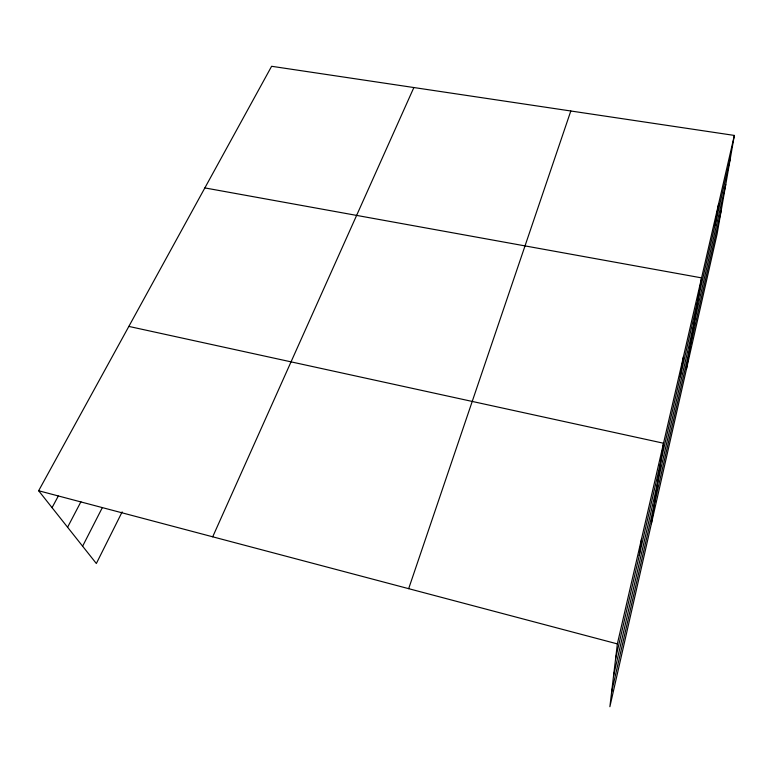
<?xml version="1.0" encoding="UTF-8"?>
<svg xmlns="http://www.w3.org/2000/svg" width="773" height="773" viewBox="0 0 773 773"><rect width="100%" height="100%" fill="white"/><g stroke="black" fill="none" stroke-linecap="round" stroke-linejoin="round"><path stroke-width="1.16" d="M734.35 135.43L617.366 643.899L609.878 706.715L717.093 234.035L734.35 135.43L271.613 66.285L38.65 490.749L96.345 563.517L122.153 511.91M639.261 555.478L641.619 538.472M651.397 523.669L663.534 443.229L128.84 326.419M680.221 376.857L683.429 356.749M686.376 369.436L701.575 277.874L204.855 187.916M714.909 225.581L718.677 203.56M613.578 675.65L725.76 184.505M611.636 691.941L721.248 210.295M615.608 658.673L730.388 158.078M408.666 588.668L570.812 110.993M212.701 536.81L413.864 87.542M82.614 546.202L102.258 507.764M67.58 527.244L80.923 501.764M52.052 507.658L58.294 496.044M38.65 490.749L617.366 643.899"/></g></svg>
